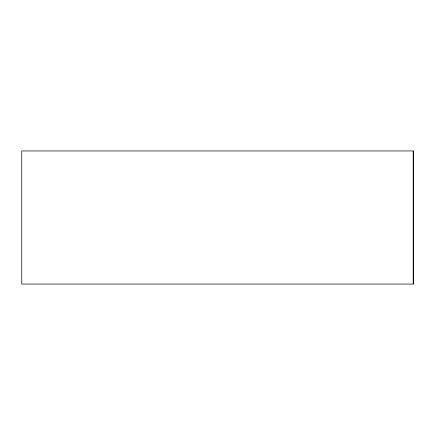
<?xml version="1.0" encoding="UTF-8"?>
<svg xmlns="http://www.w3.org/2000/svg" width="435" height="435" viewBox="0 0 435 435"><rect width="100%" height="100%" fill="white"/><g stroke="black" fill="none" stroke-linecap="round" stroke-linejoin="round"><path stroke-width="0.65" d="M413.25 284.055L413.25 150.945L21.75 150.945L21.75 284.055L413.25 284.055L413.25 150.945"/></g></svg>
